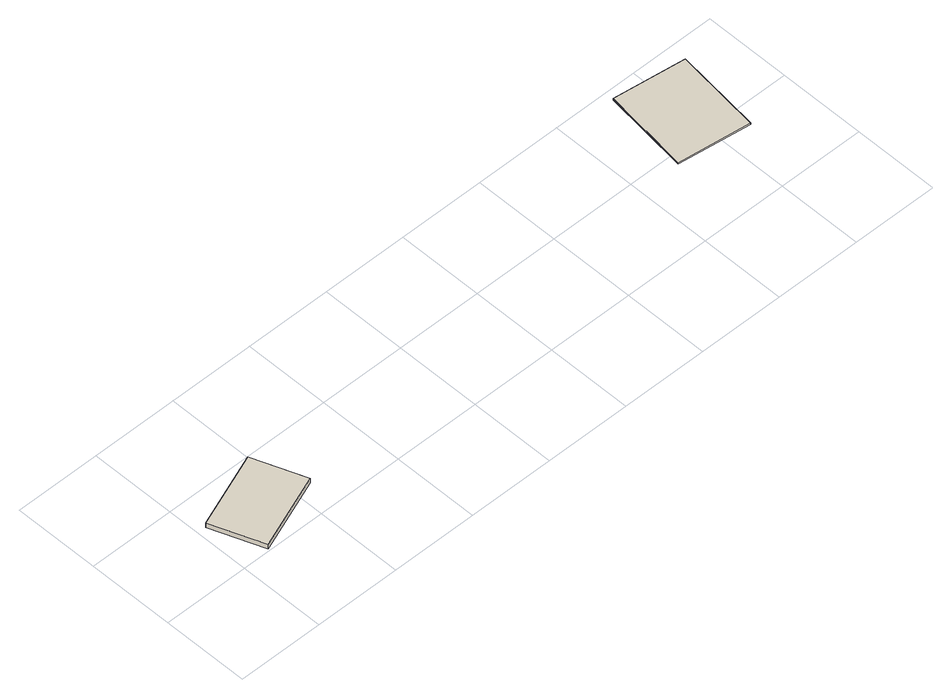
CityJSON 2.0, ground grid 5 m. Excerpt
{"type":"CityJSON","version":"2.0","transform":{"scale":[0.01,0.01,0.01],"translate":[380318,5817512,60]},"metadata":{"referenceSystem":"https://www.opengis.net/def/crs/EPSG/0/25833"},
"CityObjects":{
"building1":{"type":"Building","attributes":{"Gemeindeschluessel":"11000004","BezugspunktDach":"2200","function":"31001_3200","measuredHeight":0.328,"storeysAboveGround":1},"address":[{"country":"Germany","locality":"Berlin","thoroughfareNumber":"16","thoroughfareName":"Teufelsseechaussee"}],"geometry":[{"type":"Solid","lod":"1","boundaries":[[[[0,1,2,3]],[[4,5,6,7]],[[4,7,3,2]],[[5,4,2,1]],[[6,5,1,0]],[[7,6,0,3]]]]}]},
"building2":{"type":"Building","attributes":{"Gemeindeschluessel":"11000004","BezugspunktDach":"2200","function":"31001_2723","measuredHeight":0.09,"storeysAboveGround":1},"address":[{"country":"Germany","locality":"Berlin","thoroughfareNumber":"14","thoroughfareName":"Teufelsseechaussee"}],"geometry":[{"type":"Solid","lod":"1","boundaries":[[[[8,9,10,11]],[[12,13,14,15]],[[12,15,11,10]],[[13,12,10,9]],[[14,13,9,8]],[[15,14,8,11]]]]}]}
},
"vertices":[
[165,12,42],[599,177,42],[485,478,42],[51,313,42],[485,478,9],[599,177,9],[165,12,9],[51,313,9],
[3569,282,174],[3634,788,174],[3216,842,174],[3150,335,174],[3216,842,165],[3634,788,165],[3569,282,165],[3150,335,165]
]}
